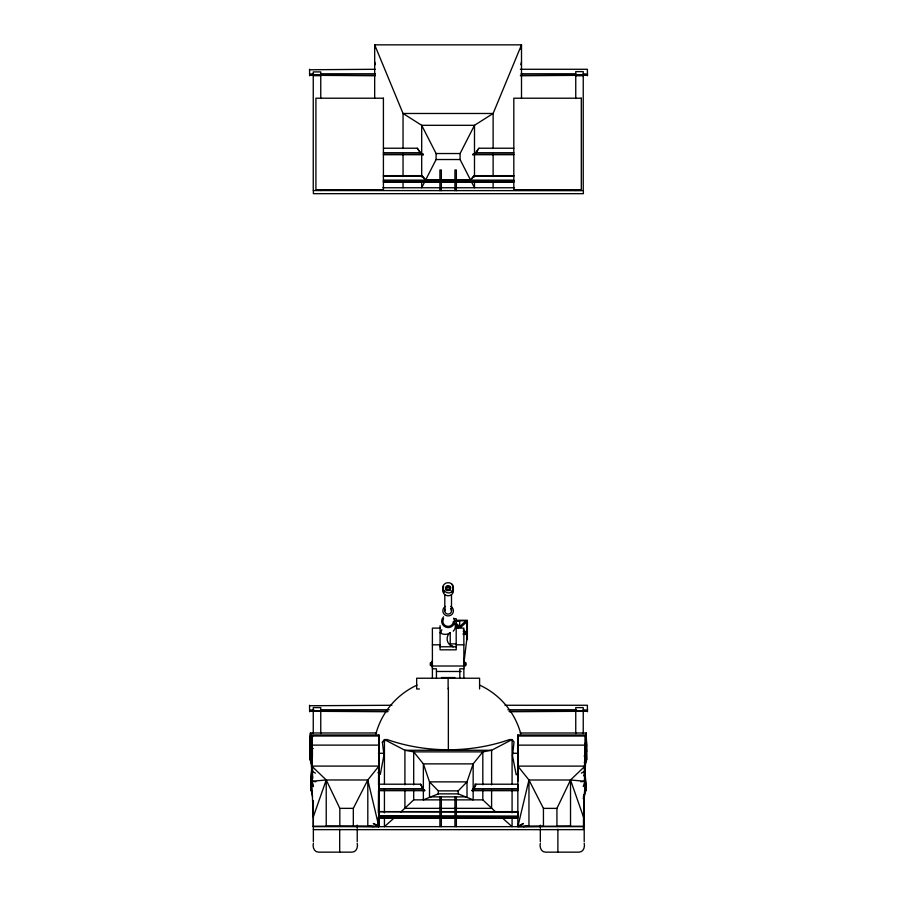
<?xml version="1.0" encoding="UTF-8"?>
<svg xmlns="http://www.w3.org/2000/svg" width="897" height="897" viewBox="0 0 897 897"><rect width="100%" height="100%" fill="white"/><g stroke="black" fill="none" stroke-linecap="round" stroke-linejoin="round"><path stroke-width="1.35" d="M378.568 816.976L378.523 826.653L378.568 816.932L378.523 826.653L378.523 818.288M378.68 789.147L378.579 812.76L378.523 790.414M353.317 826.35L378.915 826.63L367.804 779.975L326.228 779.975L326.228 826.238L353.317 826.35L353.317 808.354L367.804 779.975L378.915 766.094L311.752 766.094L326.228 779.975L313.255 817.01L311.752 781.265L311.752 734.968L378.915 734.968L378.523 784.841M378.702 789.158L378.59 812.772L378.915 745.115L311.752 745.115M585.786 761.261L584.396 776.129L584.866 748.008L585.001 748.715M584.799 773.506L585.001 743.366M311.853 770.702L310.093 751.787L310.497 732.972L376.583 732.972M312.448 762.54L310.093 759.681L310.497 732.972L310.093 759.681L312.56 767.44M313.255 735.697L310.497 735.697L310.093 748.591L313.255 748.614M310.093 751.776L310.497 739.408M584.396 773.393L584.721 763.952L586.021 789.954L583.499 799.003L583.644 794.955M310.093 746.248L310.497 735.697M312.537 796.401C308.299 779.224 314.342 760.936 311.752 743.344M583.499 817.032L585.001 781.287L570.526 779.998L528.961 779.998L517.838 766.116L585.001 766.116L570.526 779.998L556.936 808.376L556.936 826.372L570.526 826.26L570.526 779.998L583.499 817.032L583.499 826.26L517.838 826.26L523.456 823.502L517.838 826.653L517.838 734.991L585.001 734.991L584.866 781.287L583.274 786.579M583.499 799.003L583.7 795.011M584.418 780.356L584.81 772.362L586.021 789.954L584.362 793.352M312.391 793.329L310.732 789.932L312.033 763.93L312.313 772.014M310.732 789.932L311.752 770.478M584.373 768.135L584.721 763.952M586.156 757.214L586.257 732.995L520.17 732.995M584.351 775.927L585.001 770.501L586.021 789.954M464.041 661.93L467.371 634.426L463.872 634.426M584.328 776.354L584.81 772.362M445.775 589.968L447.536 587.501L449.834 588.219M311.752 748.692L311.887 747.986L312.627 778.854M520.63 48.931L521.505 44.85L374.677 44.85L374.677 98.21M528.961 779.998L517.838 826.653L543.436 826.372L543.436 808.376L528.961 779.998L528.961 826.26M520.843 64.707L521.505 61.994M584.272 756.384L586.257 748.636L586.257 732.995L586.672 759.703L584.194 767.462M443.567 587.064L442.86 589.968L444.026 592.446L442.86 588.23L443.567 586.021M452.727 590.204L453.254 586.302L451.314 583.7A3.868 3.33 0 0 0 448.825 582.792L447.468 582.792A3.868 3.33 0 0 0 444.99 583.7C438.308 588.309 448.904 597.525 452.727 590.204L451.886 591.314M475.915 784.213L472.125 790.683L473.885 789.192L475.915 784.684M425.01 181.25L421.691 187.753L421.691 180.981M383.411 175.655L422.072 175.655L425.716 179.871L436.088 159.531L436.088 153.533L421.691 125.311L403.045 113.482L374.677 44.85L375.26 47.575M513.813 175.655L474.165 175.655L470.477 179.905L460.083 159.531L460.083 153.533L474.491 125.311L493.126 113.482L521.505 44.85L521.505 98.21M449.834 589.968C453.714 584.339 442.591 584.339 446.459 589.968M513.813 154.71L472.82 154.71L475.657 152.725L478.942 148.229L513.813 148.229M377.94 772.687L380.294 774.391L383.983 755.05L382.369 742.155L384.432 739.577L387.235 739.577C426.053 753.155 470.645 753.155 509.462 739.577L512.086 739.577L514.015 741.987L512.49 755.734L516.212 774.784L518.354 773.304M584.306 762.562L586.672 759.703L586.257 735.719L586.672 746.27M474.165 175.655L470.633 180.207L474.491 187.753L474.491 180.981M384.432 783.81L384.432 739.577L404.917 750.273L413.696 751.877L423.362 763.874L473.156 763.874L473.156 799.866L458.221 793.867L458.221 790.874L467.012 781.87L473.156 763.874L482.821 751.877L491.601 750.273L512.086 739.577L512.086 783.81M495.693 812.009L482.821 799.866L413.696 799.866L400.824 812.009M458.703 627.362L457.773 628.203M465.935 621.722L464.971 621.722L459.701 626.521L456.158 623.314M449.834 589.968L448.769 590.686M394.68 817.503L384.432 826.653L384.432 816.976M449.991 633.002L449.363 633.293A8.499 8.208 0 0 0 451.606 646.132L453.389 646.771L450.227 644.853L450.227 632.564M449.666 633.047L449.139 633.428A8.398 8.107 0 0 1 440.068 632.733M581.334 773.192L584.866 771.072M472.82 154.71L475.657 153.208L478.942 148.229M382.369 742.155L384.802 740.866M438.297 793.867L423.362 799.866L423.362 763.874L429.506 781.87L429.506 796.872L467.012 796.872L467.012 781.87L429.506 781.87L438.297 790.874L438.297 793.867L458.221 793.867M523.456 826.675L528.602 825.756M580.897 781.758L585.001 781.287M309.543 69.753L375.159 69.282M520.361 69.282L587.378 69.282L587.445 74.26L583.241 73.778M309.543 69.282L309.611 74.26L313.255 73.778M320.756 73.778L375.395 73.778M521.101 73.778L575.751 73.778M375.238 75.281L309.622 75.281L375.238 75.752M520.439 75.281L587.457 75.281L520.439 75.752M313.255 75.673L320.756 75.684M575.751 75.74L583.241 75.74M383.411 148.229L417.284 148.229L420.57 152.725L423.406 154.71L383.411 154.71M383.411 152.725L420.57 152.725M475.657 152.725L513.813 152.725M436.088 153.533L460.083 153.533M383.411 154.228L423.406 154.228M472.82 154.228L513.813 154.228M436.088 159.531L460.083 159.531M383.411 176.137L422.072 176.137L425.559 180.174M474.165 176.137L513.813 176.137M383.411 180.162L439.911 180.162M441.335 180.162L454.936 180.162M456.36 180.162L513.813 180.162M383.411 180.633L439.911 180.633M441.335 180.633L454.936 180.633M456.36 180.633L513.813 180.633M383.411 181.665L439.911 181.665M441.335 181.665L454.936 181.665M456.36 181.665L513.813 181.665M383.411 182.136L439.911 182.136M441.335 182.136L454.936 182.136M456.36 182.136L513.813 182.136M382.884 187.753L514.508 187.753M453.804 618.695L456.192 618.695L456.192 649.82L440.068 649.82L440.068 625.658M456.192 620.264L467.371 620.264L467.371 639.673M456.405 620.724L466.889 620.791L466.889 639.213M455.833 621.15L459.679 621.15L459.679 625.971M455.833 627.182L458.401 627.182M440.068 628.113L432.388 628.113L432.399 678.222M456.192 628.113L463.872 628.113L463.861 678.222M462.874 634.022L466.889 633.955M450.227 643.9L456.192 643.9M432.388 644.82L440.068 644.82M456.192 644.82L463.872 644.82M440.068 646.771L456.192 646.771M431.726 662.648L430.381 662.648L430.381 665.552L431.726 665.552M464.534 662.648L465.879 662.648L465.879 665.552L464.534 665.552M430.381 664.094L431.726 664.094M464.534 664.094L465.879 664.094M432.388 666.011L463.872 666.011M432.399 668.803L436.435 668.803L436.435 678.222M463.861 668.803L459.825 668.803L459.825 678.222M436.491 671.483L461.136 671.483M441.402 677.549L454.857 677.549M419.404 688.986L416.668 688.986L416.668 678.222L479.592 678.222L479.592 688.986M309.543 705.737L391.911 705.266M505 705.266L587.378 705.266L587.445 710.233L583.263 709.762M309.543 705.266L309.611 710.233L313.804 709.762M320.778 709.762L389.197 709.762M507.87 709.762L576.278 709.762M387.807 711.265L309.622 711.265L387.807 711.736M509.272 711.265L587.457 711.265L509.272 711.736M313.255 711.343L320.756 711.343M575.751 711.343L583.241 711.343M311.752 736.011L378.915 736.011M517.838 736.033L585.001 736.033M517.838 745.138L585.001 745.138M378.399 753.278L383.4 753.278M513.297 753.278L518.298 753.278M420.626 784.213L422.666 789.192L424.416 790.683L420.626 784.213L378.938 784.213L378.983 790.212L424.819 790.212M474.793 784.213L517.861 784.213L517.894 790.212L472.057 790.212M378.971 788.71L423.429 788.71M473.437 788.71L517.894 788.71M378.983 790.683L424.819 790.683M472.057 790.683L517.894 790.683M438.297 790.874L458.221 790.874M315.856 781.736L311.752 781.265L326.228 779.975L339.828 808.354L353.317 808.354M543.436 808.376L556.936 808.376M378.882 811.639L517.793 811.639L517.838 816.147L517.838 817.638L378.915 817.638L378.882 811.639L517.793 812.121M517.838 816.147L378.915 816.147L517.838 816.618M378.915 818.12L517.838 818.12M313.255 826.238L378.915 826.238L373.298 823.48L378.915 826.63L378.915 734.968M313.378 826.653L583.364 826.653L583.364 829.647L313.378 829.647M313.255 74.911L320.756 74.911M575.751 75.09L583.241 75.09M425.716 179.871L439.911 179.882M441.335 179.882L454.936 179.893M456.36 179.893L470.477 179.905M368.162 825.733L373.298 826.653M446.964 590.405L447.536 590.686M417.284 148.229L420.57 153.208L423.406 154.71M449.834 586.716L446.964 586.436L445.775 588.23C446.527 591.459 452.223 589.351 449.834 586.728M311.887 771.05L315.419 773.169M452.525 585.853L453.433 588.23L452.267 592.446L453.433 589.968L452.525 586.728M501.838 817.503L512.086 826.653L512.086 816.976M463.312 629.795L465.935 632.161L465.935 633.091L463.211 631.499M456.068 625.03L458.703 627.418M451.886 584.104L452.727 585.102M449.834 588.23L450.529 589.968M313.479 786.557L311.887 781.265L311.887 736.504M310.497 748.614L312.492 756.362M374.677 61.994L375.327 64.707M311.954 773.483L311.943 772.339L312.593 777.665M312.033 763.93L312.627 770.893M311.943 772.339L312.605 785.66M586.257 739.431L586.672 751.809M518.029 752.975L517.838 743.366L518.018 781.063M587.445 73.778L587.457 75.752M587.445 709.762L587.457 711.736M309.611 73.778L309.622 75.752M309.611 709.762L309.622 711.736M517.838 734.991L518.018 776.667M584.205 795.381L584.205 841.621M584.205 843.281C585.147 846.981 583.431 852.251 578.935 852.15L545.589 852.15C541.104 852.251 539.389 846.981 540.33 843.281M583.241 190.545L583.241 71.614L575.751 71.625L575.751 98.569M583.241 733.555L583.241 707.598L575.751 707.598L575.751 733.555M575.751 189.704L575.751 190.545M557.878 829.265L557.878 852.15M540.33 825.139L540.33 828.043M540.33 829.198L540.33 841.621M512.086 789.338L512.086 812.828M493.126 148.521L493.126 113.482L403.045 113.482L403.045 148.521M493.126 154.127L493.126 176.541M493.126 182.147L493.126 187.753M491.601 784.841L491.601 750.273L404.917 750.273L404.917 784.841M491.601 790.369L491.601 808.343L404.917 808.343L404.917 790.369M482.821 784.785L482.821 751.877L413.696 751.877L413.696 784.785M482.821 790.268L482.821 799.866M474.491 153.409L474.491 125.311L421.691 125.311L421.691 153.387M474.491 153.892L474.491 176.922M465.935 621.655L465.935 622.653L460.688 627.351M464.534 661.403L464.534 666.796M456.36 190.669L456.36 169.993L454.936 169.993L454.936 190.669M456.36 826.653L456.36 797.153L454.936 797.153L454.936 826.653M451.494 594.722L451.494 610.835M448.354 688.324L448.354 750.497M448.13 678.222L448.13 688.986M444.8 594.722L444.8 610.835M441.335 190.669L441.335 169.993L439.911 169.993L439.911 190.669M441.335 826.653L441.335 797.153L439.911 797.153L439.911 826.653M431.726 661.403L431.726 666.796M421.691 153.858L421.691 176.911M413.696 790.268L413.696 799.866M403.045 154.127L403.045 176.541M403.045 182.147L403.045 187.753M384.432 789.338L384.432 812.828M367.804 779.975L367.804 826.238M357.23 825.139L357.23 828.043M357.23 829.198L357.23 841.621M357.23 843.281C358.172 846.981 356.457 852.251 351.96 852.15L318.614 852.15C314.129 852.251 312.414 846.981 313.356 843.281M339.828 808.354L339.828 826.35M339.683 829.265L339.683 852.15M320.756 98.457L320.756 71.906L313.255 71.917L313.255 190.545L583.364 190.669L583.364 193.674L313.378 193.674L313.378 190.669M320.756 189.704L320.756 190.545M320.756 733.555L320.756 707.598L313.255 707.598L313.255 733.555M313.356 800.819L313.356 841.621M313.255 801.346L313.255 826.529M375.91 733.858A75 75 0 0 1 417.06 685.117M479.637 685.117A75 75 0 0 1 520.787 733.858M440.92 633.248A7.21 6.963 0 0 1 441.885 629.761M452.727 588.129A5.292 5.102 0 0 1 449.52 595.619A5.292 5.102 0 0 1 442.86 590.686L443.04 589.363A5.292 5.102 0 0 1 443.567 588.129M453.781 618.145A6.503 6.29 0 0 1 449.834 627.362L448.152 627.575A6.503 6.29 0 0 1 443.544 616.844M453.433 621.285A5.292 5.102 0 0 1 446.784 626.218A5.292 5.102 0 0 1 443.567 618.739M450.787 606.417A5.292 5.102 0 0 1 452.2 614.12A5.292 5.102 0 0 1 444.093 614.12A5.292 5.102 0 0 1 445.506 606.417M450.518 608.547A3.353 3.229 0 0 1 450.709 612.92A3.353 3.229 0 0 1 446.224 613.492A3.353 3.229 0 0 1 445.248 609.22M454.375 622.798A7.21 6.963 0 0 1 453.232 631.208M383.411 98.21L315.912 98.21L315.912 189.704L383.411 189.704L383.411 98.21M581.312 98.21L513.813 98.21L513.813 189.704L581.312 189.704L581.312 98.21"/></g></svg>
